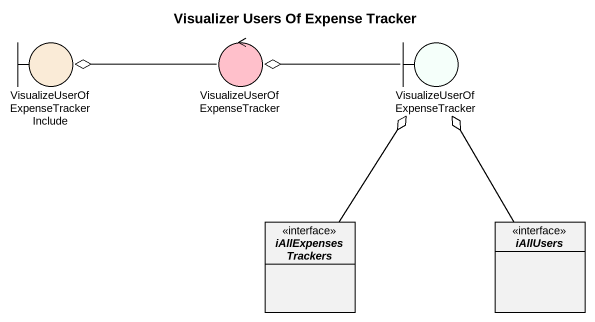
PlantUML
@startuml
title Visualizer Users Of Expense Tracker
allowmixing
hide circle
hide empty members
boundary "VisualizeUserOfExpenseTrackerInclude" as VisualizeUserOfExpenseTracke #FAEBD7
control "VisualizeUserOfExpenseTracker" as VisualizeUserOfExpenseTracke_2 #FFC0CB
boundary "VisualizeUserOfExpenseTracker" as VisualizeUserOfExpenseTracke_3 #F5FFFA
interface iAllExpensesTrackers
interface iAllUsers
VisualizeUserOfExpenseTracke_2 -left-o VisualizeUserOfExpenseTracke
VisualizeUserOfExpenseTracke_3 -left-o VisualizeUserOfExpenseTracke_2
iAllExpensesTrackers -up-o VisualizeUserOfExpenseTracke_3
iAllUsers -up-o VisualizeUserOfExpenseTracke_3
@enduml
